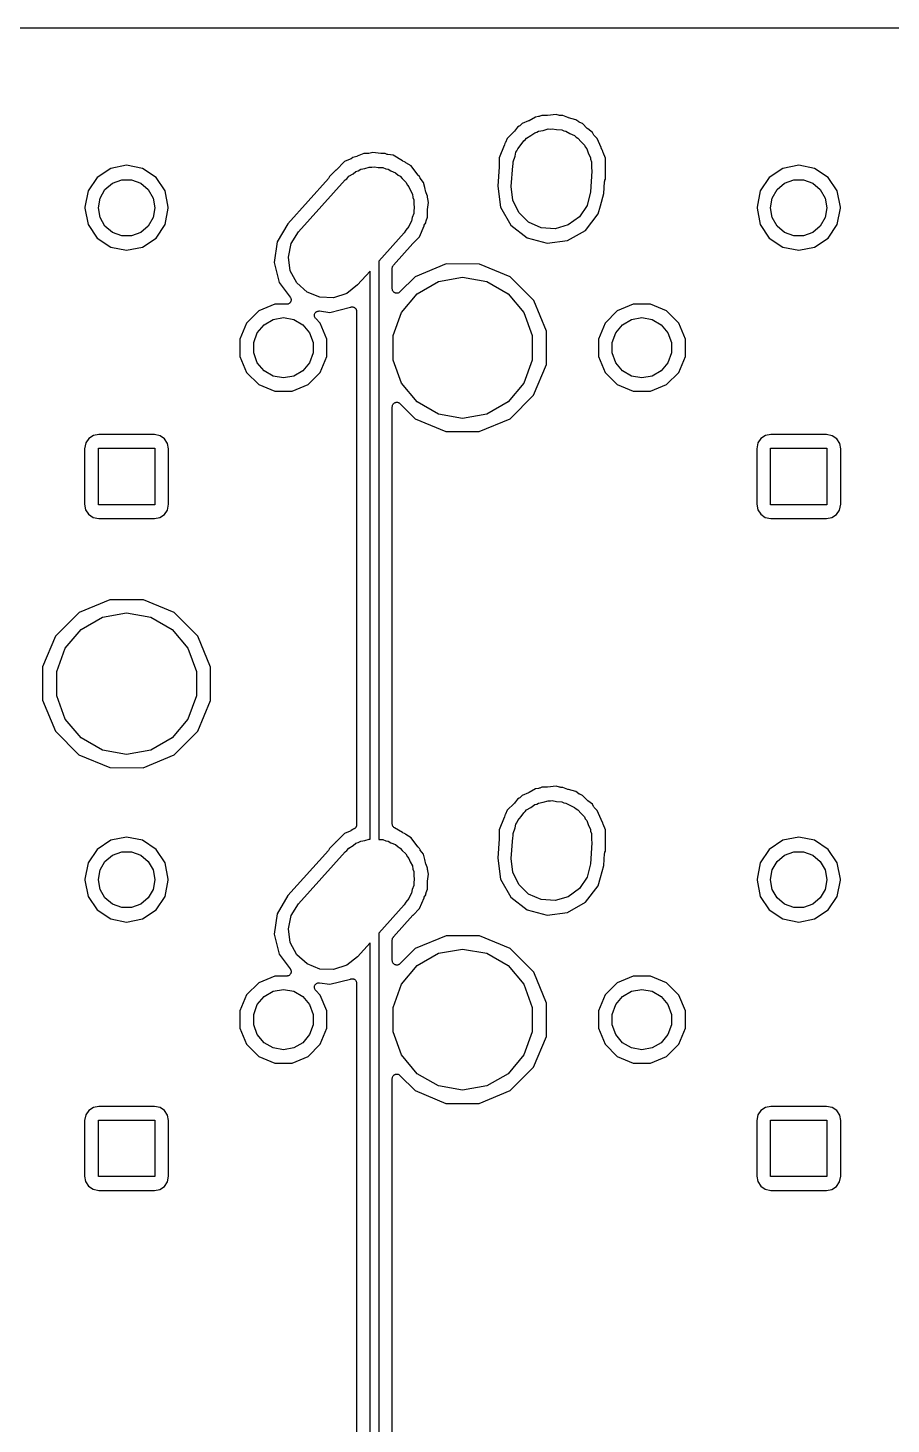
# Model space of a CAD drawing. Extents: x 29 to 257, y -104 to -29.
# Drawn here: x 197.23 to 221.69, y -68.62 to -29.03 of the extents above; entities that cross this region are included whole.
import ezdxf

# ---------------------------------------------------------------- set-up
doc = ezdxf.new("R2010")
doc.units = 0
doc.header["$MEASUREMENT"] = 0
doc.layers.add('BLACK', color=7, linetype='CONTINUOUS')

msp = doc.modelspace()

# ---------------------------------------------------------------- linework, layer by layer
at = {"layer": 'Black'}
for p, q in [((31.0137, -29.031), (254.736, -29.031)), ((211.418, -31.6681), (211.238, -31.7425)), ((211.425, -31.6637), (211.418, -31.6681)), ((211.433, -31.6609), (211.425, -31.6637)), ((211.614, -31.557), (211.433, -31.6609)), ((211.703, -31.5457), (211.614, -31.557)), ((211.719, -31.5407), (211.703, -31.5457)), ((211.735, -31.5371), (211.719, -31.5407)), ((211.792, -31.5137), (211.735, -31.5371)), ((211.943, -31.5139), (211.792, -31.5137)), ((211.951, -31.5125), (211.943, -31.5139)), ((211.959, -31.5128), (211.951, -31.5125)), ((212.196, -31.4825), (211.959, -31.5128)), ((212.297, -31.5098), (212.196, -31.4825)), ((212.313, -31.5113), (212.297, -31.5098)), ((212.33, -31.5142), (212.313, -31.5113)), ((212.391, -31.5143), (212.33, -31.5142)), ((212.53, -31.5722), (212.391, -31.5143)), ((212.538, -31.5739), (212.53, -31.5722)), ((212.546, -31.5774), (212.538, -31.5739)), ((212.762, -31.6362), (212.546, -31.5774)), ((212.839, -31.6955), (212.762, -31.6362)), ((211.009, -31.9707), (210.814, -32.1658)), ((211.014, -31.964), (211.009, -31.9707)), ((211.02, -31.9585), (211.014, -31.964)), ((211.105, -31.8486), (211.02, -31.9585)), ((211.153, -31.8212), (211.105, -31.8486)), ((211.166, -31.8105), (211.153, -31.8212)), ((211.18, -31.8009), (211.166, -31.8105)), ((211.238, -31.7425), (211.18, -31.8009)), ((211.484, -32.0858), (211.596, -32.0039)), ((211.596, -32.0039), (211.655, -31.9871)), ((211.655, -31.9871), (211.704, -31.9588)), ((211.704, -31.9588), (211.831, -31.9364)), ((211.831, -31.9364), (211.972, -31.8959)), ((211.972, -31.8959), (212.036, -31.9003)), ((212.036, -31.9003), (212.09, -31.8907)), ((212.09, -31.8907), (212.214, -31.9126)), ((212.214, -31.9126), (212.361, -31.9228)), ((212.361, -31.9228), (212.421, -31.949)), ((212.421, -31.949), (212.476, -31.9588)), ((212.476, -31.9588), (212.588, -32.0234)), ((212.588, -32.0234), (212.719, -32.0813)), ((212.854, -31.7033), (212.839, -31.6955)), ((212.868, -31.7123), (212.854, -31.7033)), ((212.944, -31.744), (212.868, -31.7123)), ((213.082, -31.882), (212.944, -31.744)), ((213.089, -31.8867), (213.082, -31.882)), ((213.094, -31.8927), (213.089, -31.8867)), ((213.226, -31.9949), (213.094, -31.8927)), ((213.261, -32.0548), (213.226, -31.9949)), ((213.271, -32.0677), (213.261, -32.0548)), ((210.731, -32.3661), (210.584, -32.7191)), ((210.733, -32.3581), (210.731, -32.3661)), ((210.736, -32.3507), (210.733, -32.3581)), ((210.746, -32.3128), (210.736, -32.3507)), ((210.75, -32.3078), (210.746, -32.3128)), ((210.758, -32.293), (210.75, -32.3078)), ((210.767, -32.2789), (210.758, -32.293)), ((210.814, -32.1658), (210.767, -32.2789)), ((211.089, -32.5178), (211.112, -32.4554)), ((211.112, -32.4554), (211.21, -32.3391)), ((211.21, -32.3391), (211.28, -32.2339)), ((211.28, -32.2339), (211.325, -32.2012)), ((211.325, -32.2012), (211.364, -32.1549)), ((211.364, -32.1549), (211.484, -32.0858)), ((212.719, -32.0813), (212.764, -32.1247)), ((212.764, -32.1247), (212.816, -32.1549)), ((212.816, -32.1549), (212.905, -32.2607)), ((212.905, -32.2607), (213, -32.3525)), ((213, -32.3525), (213.025, -32.4045)), ((213.025, -32.4045), (213.068, -32.4554)), ((213.068, -32.4554), (213.12, -32.598)), ((213.281, -32.0814), (213.271, -32.0677)), ((213.367, -32.168), (213.281, -32.0814)), ((213.473, -32.4233), (213.367, -32.168)), ((213.477, -32.4302), (213.473, -32.4233)), ((213.48, -32.4379), (213.477, -32.4302)), ((213.518, -32.504), (213.48, -32.4379)), ((206.198, -32.8225), (205.96, -33.0597)), ((206.364, -32.7541), (206.198, -32.8225)), ((206.377, -32.7455), (206.364, -32.7541)), ((206.391, -32.7383), (206.377, -32.7455)), ((206.435, -32.706), (206.391, -32.7383)), ((206.546, -32.6776), (206.435, -32.706)), ((206.554, -32.6739), (206.546, -32.6776)), ((206.563, -32.6719), (206.554, -32.6739)), ((206.752, -32.5937), (206.563, -32.6719)), ((206.857, -32.5938), (206.752, -32.5937)), ((206.872, -32.5911), (206.857, -32.5938)), ((206.888, -32.5899), (206.872, -32.5911)), ((207.003, -32.5606), (206.888, -32.5899)), ((207.229, -32.5929), (207.003, -32.5606)), ((207.238, -32.5926), (207.229, -32.5929)), ((207.246, -32.5942), (207.238, -32.5926)), ((207.351, -32.5943), (207.246, -32.5942)), ((207.395, -32.6128), (207.351, -32.5943)), ((207.411, -32.6162), (207.395, -32.6128)), ((207.426, -32.6212), (207.411, -32.6162)), ((207.584, -32.6437), (207.426, -32.6212)), ((207.842, -32.7967), (207.584, -32.6437)), ((207.85, -32.7999), (207.842, -32.7967)), ((207.858, -32.8048), (207.85, -32.7999)), ((207.904, -32.824), (207.858, -32.8048)), ((207.917, -32.8364), (207.904, -32.824)), ((207.93, -32.8456), (207.917, -32.8364)), ((207.942, -32.8559), (207.93, -32.8456)), ((208.088, -32.9428), (207.942, -32.8559)), ((210.584, -32.7191), (210.584, -32.9632)), ((210.978, -32.8239), (211.035, -32.6656)), ((210.978, -32.8976), (210.978, -32.8239)), ((211.035, -32.6656), (211.062, -32.558)), ((211.062, -32.558), (211.089, -32.5178)), ((213.12, -32.598), (213.171, -32.7035)), ((213.171, -32.7035), (213.177, -32.7546)), ((213.177, -32.7546), (213.202, -32.8239)), ((213.202, -32.8239), (213.202, -32.9924)), ((213.521, -32.5282), (213.518, -32.504)), ((213.526, -32.5442), (213.521, -32.5282)), ((213.53, -32.5605), (213.526, -32.5442)), ((213.596, -32.7218), (213.53, -32.5605)), ((213.596, -33.3209), (213.596, -32.7218)), ((199.574, -33.0168), (199.192, -33.2723)), ((200.025, -32.9271), (199.574, -33.0168)), ((200.476, -33.0168), (200.025, -32.9271)), ((200.858, -33.2723), (200.476, -33.0168)), ((205.774, -33.2458), (205.766, -33.2653)), ((205.954, -33.0659), (205.774, -33.2458)), ((205.956, -33.063), (205.954, -33.0659)), ((205.959, -33.0608), (205.956, -33.063)), ((205.96, -33.0597), (205.959, -33.0604)), ((205.959, -33.0604), (205.959, -33.0608)), ((206.264, -33.3069), (206.324, -33.2349)), ((206.324, -33.2349), (206.443, -33.1662)), ((206.443, -33.1662), (206.525, -33.1016)), ((206.525, -33.1016), (206.593, -33.0794)), ((206.593, -33.0794), (206.664, -33.0388)), ((206.664, -33.0388), (206.781, -33.0182)), ((206.781, -33.0182), (206.897, -32.9802)), ((206.897, -32.9802), (206.98, -32.983)), ((206.98, -32.983), (207.05, -32.9707)), ((207.05, -32.9707), (207.152, -32.9887)), ((207.152, -32.9887), (207.287, -32.9932)), ((207.287, -32.9932), (207.373, -33.0277)), ((207.373, -33.0277), (207.436, -33.0388)), ((207.436, -33.0388), (207.517, -33.0857)), ((207.517, -33.0857), (207.65, -33.1389)), ((207.65, -33.1389), (207.722, -33.2041)), ((207.722, -33.2041), (207.776, -33.2349)), ((207.776, -33.2349), (207.834, -33.3041)), ((208.28, -33.199), (208.088, -32.9428)), ((208.287, -33.2051), (208.28, -33.199)), ((208.292, -33.2125), (208.287, -33.2051)), ((208.327, -33.248), (208.292, -33.2125)), ((208.334, -33.2642), (208.327, -33.248)), ((210.584, -32.9718), (210.546, -33.5215)), ((210.584, -32.9632), (210.583, -32.9674)), ((210.583, -32.9674), (210.584, -32.9718)), ((210.927, -33.528), (210.968, -32.9372)), ((210.968, -32.9372), (210.978, -32.8976)), ((213.213, -33.092), (213.172, -33.6828)), ((213.202, -32.9924), (213.213, -33.092)), ((218.624, -33.0168), (218.242, -33.2723)), ((219.075, -32.9271), (218.624, -33.0168)), ((219.526, -33.0168), (219.075, -32.9271)), ((219.908, -33.2723), (219.526, -33.0168)), ((199.192, -33.2723), (198.936, -33.6546)), ((199.273, -33.8546), (199.412, -33.614)), ((199.412, -33.614), (199.625, -33.4354)), ((199.625, -33.4354), (199.886, -33.3403)), ((199.886, -33.3403), (200.164, -33.3403)), ((200.164, -33.3403), (200.425, -33.4354)), ((200.425, -33.4354), (200.638, -33.614)), ((200.638, -33.614), (200.777, -33.8546)), ((201.114, -33.6546), (200.858, -33.2723)), ((205.743, -33.3015), (204.593, -34.583)), ((204.897, -34.8147), (206.218, -33.3427)), ((205.754, -33.2833), (205.743, -33.3015)), ((205.766, -33.2653), (205.754, -33.2833)), ((206.218, -33.3427), (206.264, -33.3069)), ((207.834, -33.3041), (207.941, -33.3999)), ((207.941, -33.3999), (207.987, -33.4863)), ((207.987, -33.4863), (208.028, -33.5354)), ((208.028, -33.5354), (208.06, -33.6234)), ((208.06, -33.6234), (208.125, -33.7445)), ((208.343, -33.2776), (208.334, -33.2642)), ((208.35, -33.2919), (208.343, -33.2776)), ((208.44, -33.4122), (208.35, -33.2919)), ((208.477, -33.5567), (208.44, -33.4122)), ((208.511, -33.6882), (208.477, -33.5567)), ((210.546, -33.5215), (210.622, -34.116)), ((210.969, -33.9165), (210.927, -33.528)), ((213.551, -33.7287), (213.574, -33.3905)), ((213.574, -33.3905), (213.579, -33.3705)), ((213.579, -33.3705), (213.583, -33.3505)), ((213.583, -33.3505), (213.596, -33.3209)), ((218.242, -33.2723), (217.986, -33.6546)), ((218.323, -33.8546), (218.462, -33.614)), ((218.462, -33.614), (218.675, -33.4354)), ((218.675, -33.4354), (218.936, -33.3403)), ((218.936, -33.3403), (219.214, -33.3403)), ((219.214, -33.3403), (219.475, -33.4354)), ((219.475, -33.4354), (219.688, -33.614)), ((219.688, -33.614), (219.827, -33.8546)), ((220.164, -33.6546), (219.908, -33.2723)), ((198.936, -33.6546), (198.844, -34.1181)), ((199.225, -34.1282), (199.273, -33.8546)), ((200.777, -33.8546), (200.825, -34.1282)), ((201.206, -34.1181), (201.114, -33.6546)), ((208.125, -33.7445), (208.138, -33.8373)), ((208.138, -33.8373), (208.162, -33.9039)), ((208.162, -33.9039), (208.162, -34.0076)), ((208.162, -34.0076), (208.18, -34.1313)), ((208.514, -33.6964), (208.511, -33.6882)), ((208.516, -33.7052), (208.514, -33.6964)), ((208.556, -33.8018), (208.516, -33.7052)), ((208.556, -33.85), (208.556, -33.8018)), ((208.559, -33.8657), (208.556, -33.85)), ((208.557, -34.1783), (208.586, -33.9806)), ((208.56, -33.8816), (208.559, -33.8657)), ((208.586, -33.9806), (208.56, -33.8816)), ((211.14, -34.2675), (210.969, -33.9165)), ((213.172, -33.6828), (213.078, -34.062)), ((213.457, -34.0723), (213.551, -33.7287)), ((217.986, -33.6546), (217.894, -34.1181)), ((218.275, -34.1282), (218.323, -33.8546)), ((219.827, -33.8546), (219.875, -34.1282)), ((220.256, -34.1181), (220.164, -33.6546)), ((198.844, -34.1181), (198.844, -34.1444)), ((198.844, -34.1444), (198.936, -34.6079)), ((199.225, -34.1343), (199.225, -34.1282)), ((199.273, -34.4079), (199.225, -34.1343)), ((199.412, -34.6485), (199.273, -34.4079)), ((200.777, -34.4079), (200.638, -34.6485)), ((200.825, -34.1343), (200.777, -34.4079)), ((200.825, -34.1282), (200.825, -34.1343)), ((201.114, -34.6079), (201.206, -34.1444)), ((201.206, -34.1444), (201.206, -34.1181)), ((208.121, -34.4078), (208.099, -34.5136)), ((208.162, -34.2961), (208.121, -34.4078)), ((208.18, -34.1313), (208.162, -34.2149)), ((208.162, -34.2149), (208.162, -34.2961)), ((208.515, -34.4979), (208.556, -34.4009)), ((208.556, -34.1962), (208.557, -34.1873)), ((208.556, -34.4009), (208.556, -34.1962)), ((208.557, -34.1873), (208.557, -34.1783)), ((210.622, -34.116), (210.914, -34.6251)), ((211.421, -34.5387), (211.14, -34.2675)), ((212.86, -34.3861), (212.544, -34.6161)), ((213.078, -34.062), (212.86, -34.3861)), ((213.035, -34.7714), (213.394, -34.3072)), ((213.394, -34.3072), (213.457, -34.0723)), ((217.894, -34.1181), (217.894, -34.1444)), ((217.894, -34.1444), (217.986, -34.6079)), ((218.275, -34.1343), (218.275, -34.1282)), ((218.323, -34.4079), (218.275, -34.1343)), ((218.462, -34.6485), (218.323, -34.4079)), ((219.827, -34.4079), (219.688, -34.6485)), ((219.875, -34.1343), (219.827, -34.4079)), ((219.875, -34.1282), (219.875, -34.1343)), ((220.164, -34.6079), (220.256, -34.1444)), ((220.256, -34.1444), (220.256, -34.1181)), ((198.936, -34.6079), (199.192, -34.9902)), ((199.625, -34.8271), (199.412, -34.6485)), ((199.886, -34.9222), (199.625, -34.8271)), ((200.425, -34.8271), (200.164, -34.9222)), ((200.638, -34.6485), (200.425, -34.8271)), ((200.858, -34.9902), (201.114, -34.6079)), ((204.593, -34.583), (204.288, -35.0987)), ((204.691, -35.1464), (204.897, -34.8147)), ((207.94, -34.77), (207.893, -34.8453)), ((208.028, -34.6646), (207.94, -34.77)), ((208.06, -34.5764), (208.028, -34.6646)), ((208.099, -34.5136), (208.06, -34.5764)), ((208.326, -34.9542), (208.455, -34.6441)), ((208.455, -34.6441), (208.46, -34.6365)), ((208.46, -34.6365), (208.463, -34.6281)), ((208.463, -34.6281), (208.502, -34.5613)), ((208.502, -34.5613), (208.507, -34.5286)), ((208.507, -34.5286), (208.512, -34.5134)), ((208.512, -34.5134), (208.515, -34.4979)), ((210.914, -34.6251), (211.378, -34.9838)), ((211.779, -34.6972), (211.421, -34.5387)), ((212.168, -34.7241), (211.779, -34.6972)), ((212.544, -34.6161), (212.168, -34.7241)), ((212.526, -35.063), (213.035, -34.7714)), ((217.986, -34.6079), (218.242, -34.9902)), ((218.675, -34.8271), (218.462, -34.6485)), ((218.936, -34.9222), (218.675, -34.8271)), ((219.475, -34.8271), (219.214, -34.9222)), ((219.688, -34.6485), (219.475, -34.8271)), ((219.908, -34.9902), (220.164, -34.6079)), ((199.192, -34.9902), (199.574, -35.2457)), ((200.164, -34.9222), (199.886, -34.9222)), ((200.476, -35.2457), (200.858, -34.9902)), ((204.288, -35.0987), (204.204, -35.6794)), ((204.61, -35.5287), (204.691, -35.1464)), ((207.893, -34.8453), (207.175, -35.6452)), ((207.588, -35.7549), (208.141, -35.1392)), ((208.141, -35.1392), (208.144, -35.137)), ((208.144, -35.137), (208.146, -35.1341)), ((208.146, -35.1341), (208.326, -34.9542)), ((211.378, -34.9838), (211.944, -35.1375)), ((211.944, -35.1375), (212.526, -35.063)), ((218.242, -34.9902), (218.624, -35.2457)), ((219.214, -34.9222), (218.936, -34.9222)), ((219.526, -35.2457), (219.908, -34.9902)), ((199.574, -35.2457), (200.025, -35.3354)), ((200.025, -35.3354), (200.476, -35.2457)), ((204.665, -35.9155), (204.61, -35.5287)), ((218.624, -35.2457), (219.075, -35.3354)), ((219.075, -35.3354), (219.526, -35.2457)), ((204.204, -35.6794), (204.35, -36.2478)), ((204.849, -36.2601), (204.665, -35.9155)), ((206.925, -35.9239), (206.572, -36.3173)), ((206.925, -52.0312), (206.925, -35.9239)), ((207.175, -35.6452), (207.175, -52.0395)), ((207.556, -35.8355), (207.56, -35.816)), ((207.556, -35.8376), (207.556, -35.8355)), ((207.556, -35.8397), (207.556, -35.8376)), ((207.556, -36.4286), (207.556, -35.8397)), ((207.56, -35.816), (207.564, -35.7963)), ((207.564, -35.7963), (207.565, -35.7944)), ((207.565, -35.7924), (207.576, -35.7754)), ((207.565, -35.7944), (207.565, -35.7924)), ((207.576, -35.7754), (207.586, -35.7581)), ((207.586, -35.7581), (207.587, -35.7567)), ((207.587, -35.7567), (207.588, -35.7549)), ((209.08, -35.7247), (208.206, -36.0855)), ((210.024, -35.7255), (209.08, -35.7247)), ((210.897, -36.0878), (210.024, -35.7255)), ((204.35, -36.2478), (204.663, -36.665)), ((205.14, -36.5211), (204.849, -36.2601)), ((206.572, -36.3173), (206.265, -36.5584)), ((208.206, -36.0855), (207.773, -36.5185)), ((208.263, -36.5667), (208.865, -36.2192)), ((208.865, -36.2192), (209.55, -36.0985)), ((209.55, -36.0985), (210.235, -36.2192)), ((210.235, -36.2192), (210.837, -36.5667)), ((211.565, -36.7565), (210.897, -36.0878)), ((204.662, -36.8159), (204.654, -36.828)), ((204.671, -36.8048), (204.662, -36.8159)), ((204.663, -36.665), (204.666, -36.6719)), ((204.666, -36.6719), (204.671, -36.6778)), ((204.671, -36.6778), (204.676, -36.6914)), ((204.674, -36.7976), (204.671, -36.8048)), ((204.678, -36.7911), (204.674, -36.7976)), ((204.676, -36.6914), (204.683, -36.7044)), ((204.681, -36.777), (204.678, -36.7911)), ((204.686, -36.7633), (204.681, -36.777)), ((204.683, -36.7044), (204.683, -36.712)), ((204.683, -36.712), (204.686, -36.7192)), ((204.686, -36.7192), (204.686, -36.7337)), ((204.686, -36.7337), (204.688, -36.7482)), ((204.688, -36.7482), (204.686, -36.7557)), ((204.686, -36.7557), (204.686, -36.7633)), ((205.503, -36.6668), (205.14, -36.5211)), ((205.893, -36.6798), (205.503, -36.6668)), ((206.265, -36.5584), (205.893, -36.6798)), ((207.559, -36.4449), (207.556, -36.4286)), ((207.56, -36.4614), (207.559, -36.4449)), ((207.563, -36.4665), (207.56, -36.4614)), ((207.564, -36.472), (207.563, -36.4665)), ((207.572, -36.4864), (207.564, -36.472)), ((207.579, -36.5014), (207.572, -36.4864)), ((207.583, -36.5054), (207.579, -36.5014)), ((207.586, -36.5102), (207.583, -36.5054)), ((207.598, -36.5209), (207.586, -36.5102)), ((207.61, -36.5326), (207.598, -36.5209)), ((207.615, -36.535), (207.61, -36.5326)), ((207.619, -36.5386), (207.615, -36.535)), ((207.635, -36.5442), (207.619, -36.5386)), ((207.65, -36.5513), (207.635, -36.5442)), ((207.656, -36.5517), (207.65, -36.5513)), ((207.661, -36.5537), (207.656, -36.5517)), ((207.677, -36.5537), (207.661, -36.5537)), ((207.694, -36.5551), (207.677, -36.5537)), ((207.699, -36.5537), (207.694, -36.5551)), ((207.705, -36.5537), (207.699, -36.5537)), ((207.721, -36.548), (207.705, -36.5537)), ((207.737, -36.5438), (207.721, -36.548)), ((207.741, -36.5405), (207.737, -36.5438)), ((207.746, -36.5386), (207.741, -36.5405)), ((207.759, -36.528), (207.746, -36.5386)), ((207.773, -36.5185), (207.759, -36.528)), ((207.817, -37.0992), (208.263, -36.5667)), ((210.837, -36.5667), (211.283, -37.0992)), ((211.925, -37.6297), (211.565, -36.7565)), ((203.773, -37.055), (203.426, -37.4013)), ((204.226, -36.8679), (203.773, -37.055)), ((204.561, -36.8682), (204.226, -36.8679)), ((204.568, -36.8668), (204.561, -36.8682)), ((204.576, -36.8673), (204.568, -36.8668)), ((204.59, -36.8631), (204.576, -36.8673)), ((204.604, -36.8606), (204.59, -36.8631)), ((204.611, -36.8567), (204.604, -36.8606)), ((204.618, -36.8545), (204.611, -36.8567)), ((204.63, -36.8458), (204.618, -36.8545)), ((204.643, -36.8385), (204.63, -36.8458)), ((204.647, -36.8327), (204.643, -36.8385)), ((204.654, -36.828), (204.647, -36.8327)), ((205.348, -37.1871), (205.35, -37.1686)), ((205.348, -37.1905), (205.348, -37.1871)), ((205.348, -37.1939), (205.348, -37.1905)), ((205.353, -37.212), (205.348, -37.1939)), ((205.35, -37.1686), (205.352, -37.15)), ((205.352, -37.15), (205.354, -37.1469)), ((205.357, -37.2302), (205.353, -37.212)), ((205.354, -37.1434), (205.363, -37.127)), ((205.354, -37.1469), (205.354, -37.1434)), ((205.363, -37.127), (205.371, -37.11)), ((205.371, -37.11), (205.373, -37.1076)), ((205.373, -37.1076), (205.375, -37.1045)), ((205.375, -37.1045), (205.389, -37.0921)), ((205.389, -37.0921), (205.402, -37.0789)), ((205.402, -37.0789), (205.405, -37.0774)), ((205.405, -37.0774), (205.408, -37.0751)), ((205.408, -37.0751), (205.425, -37.0681)), ((205.425, -37.0681), (205.442, -37.0603)), ((205.442, -37.0603), (205.445, -37.06)), ((205.445, -37.06), (205.449, -37.0587)), ((205.449, -37.0587), (205.467, -37.0581)), ((205.467, -37.0581), (205.486, -37.0565)), ((205.486, -37.0565), (205.489, -37.0574)), ((205.489, -37.0574), (205.493, -37.0573)), ((205.493, -37.0573), (205.787, -37.0994)), ((205.787, -37.0994), (206.37, -36.9504)), ((206.37, -36.9504), (206.38, -36.9451)), ((206.38, -36.9451), (206.388, -36.9441)), ((206.388, -36.9441), (206.395, -36.9415)), ((206.395, -36.9415), (206.41, -36.9415)), ((206.41, -36.9415), (206.424, -36.9398)), ((206.424, -36.9398), (206.431, -36.9415)), ((206.431, -36.9415), (206.439, -36.9415)), ((206.439, -36.9415), (206.453, -36.9465)), ((206.453, -36.9465), (206.467, -36.9498)), ((206.467, -36.9498), (206.473, -36.954)), ((206.473, -36.954), (206.48, -36.9566)), ((206.48, -36.9566), (206.492, -36.966)), ((206.492, -36.966), (206.504, -36.974)), ((206.504, -36.974), (206.508, -36.9801)), ((206.508, -36.9801), (206.514, -36.985)), ((206.514, -36.985), (206.522, -36.9976)), ((206.522, -36.9976), (206.53, -37.0092)), ((206.53, -37.0092), (206.533, -37.0166)), ((206.533, -37.0166), (206.536, -37.0232)), ((206.536, -37.0232), (206.539, -37.0375)), ((206.539, -37.0375), (206.543, -37.0515)), ((206.543, -37.0515), (206.543, -37.0591)), ((206.543, -37.0591), (206.544, -37.0666)), ((206.544, -37.0666), (206.544, -51.6294)), ((207.579, -37.7524), (207.817, -37.0992)), ((211.283, -37.0992), (211.521, -37.7524)), ((213.933, -37.055), (213.586, -37.4013)), ((214.386, -36.8679), (213.933, -37.055)), ((214.876, -36.8683), (214.386, -36.8679)), ((215.329, -37.0563), (214.876, -36.8683)), ((215.675, -37.4031), (215.329, -37.0563)), ((203.426, -37.4013), (203.238, -37.8539)), ((203.73, -37.6729), (203.921, -37.4457)), ((203.921, -37.4457), (204.178, -37.2974)), ((204.178, -37.2974), (204.47, -37.2458)), ((204.47, -37.2458), (204.762, -37.2974)), ((204.762, -37.2974), (205.019, -37.4457)), ((205.019, -37.4457), (205.21, -37.6729)), ((205.359, -37.2332), (205.357, -37.2302)), ((205.36, -37.2365), (205.359, -37.2332)), ((205.37, -37.2519), (205.36, -37.2365)), ((205.38, -37.2677), (205.37, -37.2519)), ((205.383, -37.2699), (205.38, -37.2677)), ((205.385, -37.2727), (205.383, -37.2699)), ((205.515, -37.4031), (205.385, -37.2727)), ((205.702, -37.856), (205.515, -37.4031)), ((213.586, -37.4013), (213.398, -37.8539)), ((213.89, -37.6729), (214.081, -37.4457)), ((214.081, -37.4457), (214.338, -37.2974)), ((214.338, -37.2974), (214.63, -37.2458)), ((214.63, -37.2458), (214.922, -37.2974)), ((214.922, -37.2974), (215.179, -37.4457)), ((215.179, -37.4457), (215.37, -37.6729)), ((215.862, -37.856), (215.675, -37.4031)), ((203.238, -37.8539), (203.238, -38.344)), ((203.629, -37.9517), (203.73, -37.6729)), ((203.629, -38.2483), (203.629, -37.9517)), ((205.21, -37.6729), (205.311, -37.9517)), ((205.311, -37.9517), (205.311, -38.2483)), ((205.702, -38.3461), (205.702, -37.856)), ((207.579, -38.4476), (207.579, -37.7524)), ((211.521, -37.7524), (211.521, -38.4476)), ((211.925, -38.369), (211.925, -37.6297)), ((213.398, -37.8539), (213.398, -38.344)), ((213.789, -37.9517), (213.89, -37.6729)), ((213.789, -38.2483), (213.789, -37.9517)), ((215.37, -37.6729), (215.471, -37.9517)), ((215.471, -37.9517), (215.471, -38.2483)), ((215.862, -38.3461), (215.862, -37.856)), ((203.238, -38.344), (203.425, -38.7969)), ((203.73, -38.5271), (203.629, -38.2483)), ((205.311, -38.2483), (205.21, -38.5271)), ((205.514, -38.7987), (205.702, -38.3461)), ((211.924, -38.5745), (211.925, -38.369)), ((213.398, -38.344), (213.585, -38.7969)), ((213.89, -38.5271), (213.789, -38.2483)), ((215.471, -38.2483), (215.37, -38.5271)), ((215.674, -38.7987), (215.862, -38.3461)), ((203.921, -38.7543), (203.73, -38.5271)), ((204.178, -38.9026), (203.921, -38.7543)), ((205.019, -38.7543), (204.762, -38.9026)), ((205.21, -38.5271), (205.019, -38.7543)), ((207.817, -39.1008), (207.579, -38.4476)), ((211.521, -38.4476), (211.283, -39.1008)), ((211.562, -39.447), (211.924, -38.5745)), ((214.081, -38.7543), (213.89, -38.5271)), ((214.338, -38.9026), (214.081, -38.7543)), ((215.179, -38.7543), (214.922, -38.9026)), ((215.37, -38.5271), (215.179, -38.7543)), ((203.425, -38.7969), (203.771, -39.1437)), ((203.771, -39.1437), (204.224, -39.3317)), ((204.47, -38.9541), (204.178, -38.9026)), ((204.762, -38.9026), (204.47, -38.9541)), ((204.714, -39.3321), (205.167, -39.145)), ((205.167, -39.145), (205.514, -38.7987)), ((208.263, -39.6332), (207.817, -39.1008)), ((211.283, -39.1008), (210.837, -39.6332)), ((213.585, -38.7969), (213.931, -39.1437)), ((213.931, -39.1437), (214.384, -39.3317)), ((214.63, -38.9541), (214.338, -38.9026)), ((214.922, -38.9026), (214.63, -38.9541)), ((214.874, -39.3321), (215.327, -39.145)), ((215.327, -39.145), (215.674, -38.7987)), ((204.224, -39.3317), (204.714, -39.3321)), ((210.894, -40.1145), (211.562, -39.447)), ((214.384, -39.3317), (214.874, -39.3321)), ((207.556, -39.7711), (207.559, -39.7547)), ((207.556, -40.9512), (207.556, -39.7711)), ((207.559, -39.7547), (207.56, -39.7381)), ((207.56, -39.7381), (207.563, -39.7331)), ((207.563, -39.7331), (207.564, -39.7276)), ((207.564, -39.7276), (207.572, -39.7132)), ((207.572, -39.7132), (207.579, -39.6981)), ((207.579, -39.6981), (207.583, -39.6942)), ((207.583, -39.6942), (207.586, -39.6894)), ((207.586, -39.6894), (207.598, -39.6787)), ((207.598, -39.6787), (207.61, -39.667)), ((207.61, -39.667), (207.615, -39.6646)), ((207.615, -39.6646), (207.619, -39.6611)), ((207.619, -39.6611), (207.635, -39.6554)), ((207.635, -39.6554), (207.65, -39.6484)), ((207.65, -39.6484), (207.656, -39.6479)), ((207.656, -39.6479), (207.661, -39.646)), ((207.661, -39.646), (207.678, -39.646)), ((207.678, -39.646), (207.694, -39.6445)), ((207.694, -39.6445), (207.7, -39.646)), ((207.7, -39.646), (207.705, -39.646)), ((207.705, -39.646), (207.721, -39.6517)), ((207.721, -39.6517), (207.737, -39.656)), ((207.737, -39.656), (207.741, -39.6592)), ((207.741, -39.6592), (207.746, -39.6611)), ((207.746, -39.6611), (207.759, -39.6718)), ((207.759, -39.6718), (207.773, -39.6813)), ((207.773, -39.6813), (208.203, -40.1122)), ((208.865, -39.9808), (208.263, -39.6332)), ((209.55, -40.1015), (208.865, -39.9808)), ((210.235, -39.9808), (209.55, -40.1015)), ((210.837, -39.6332), (210.235, -39.9808)), ((208.203, -40.1122), (209.076, -40.4745)), ((210.02, -40.4753), (210.894, -40.1145)), ((198.954, -40.6729), (198.867, -40.8002)), ((199.085, -40.5889), (198.954, -40.6729)), ((199.237, -40.5603), (199.085, -40.5889)), ((200.812, -40.5603), (199.237, -40.5603)), ((200.976, -40.5935), (200.812, -40.5603)), ((201.103, -40.6804), (200.976, -40.5935)), ((201.187, -40.8109), (201.103, -40.6804)), ((209.076, -40.4745), (210.02, -40.4753)), ((218.004, -40.6729), (217.917, -40.8002)), ((218.135, -40.5889), (218.004, -40.6729)), ((218.287, -40.5603), (218.135, -40.5889)), ((219.862, -40.5603), (218.287, -40.5603)), ((220.026, -40.5935), (219.862, -40.5603)), ((220.153, -40.6804), (220.026, -40.5935)), ((220.237, -40.8109), (220.153, -40.6804)), ((198.867, -40.8002), (198.834, -40.964)), ((198.834, -40.964), (198.834, -42.5394)), ((199.225, -42.5512), (199.225, -40.9512)), ((199.225, -40.9512), (200.825, -40.9512)), ((200.825, -40.9512), (200.825, -42.5512)), ((201.216, -40.9631), (201.187, -40.8109)), ((201.216, -42.5385), (201.216, -40.9631)), ((207.556, -51.605), (207.556, -40.9512)), ((217.917, -40.8002), (217.884, -40.964)), ((217.884, -40.964), (217.884, -42.5394)), ((218.275, -42.5512), (218.275, -40.9512)), ((218.275, -40.9512), (219.875, -40.9512)), ((219.875, -40.9512), (219.875, -42.5512)), ((220.266, -40.9631), (220.237, -40.8109)), ((220.266, -42.5385), (220.266, -40.9631)), ((198.834, -42.5394), (198.863, -42.6916)), ((198.863, -42.6916), (198.947, -42.8221)), ((200.825, -42.5512), (199.225, -42.5512)), ((201.096, -42.8296), (201.183, -42.7023)), ((201.183, -42.7023), (201.216, -42.5385)), ((217.884, -42.5394), (217.913, -42.6916)), ((217.913, -42.6916), (217.997, -42.8221)), ((219.875, -42.5512), (218.275, -42.5512)), ((220.146, -42.8296), (220.233, -42.7023)), ((220.233, -42.7023), (220.266, -42.5385)), ((198.947, -42.8221), (199.074, -42.909)), ((199.074, -42.909), (199.238, -42.9422)), ((199.238, -42.9422), (200.813, -42.9422)), ((200.813, -42.9422), (200.965, -42.9136)), ((200.965, -42.9136), (201.096, -42.8296)), ((217.997, -42.8221), (218.124, -42.909)), ((218.124, -42.909), (218.288, -42.9422)), ((218.288, -42.9422), (219.863, -42.9422)), ((219.863, -42.9422), (220.015, -42.9136)), ((220.015, -42.9136), (220.146, -42.8296)), ((199.553, -45.2436), (198.678, -45.6053)), ((200.501, -45.2444), (199.553, -45.2436)), ((201.375, -45.6077), (200.501, -45.2444)), ((198.678, -45.6053), (198.008, -46.2745)), ((198.735, -46.0871), (199.338, -45.7384)), ((199.338, -45.7384), (200.025, -45.6174)), ((200.025, -45.6174), (200.712, -45.7384)), ((200.712, -45.7384), (201.315, -46.0871)), ((202.045, -46.278), (201.375, -45.6077)), ((198.008, -46.2745), (197.644, -47.1493)), ((198.286, -46.6212), (198.735, -46.0871)), ((201.315, -46.0871), (201.764, -46.6212)), ((202.406, -47.1535), (202.045, -46.278)), ((198.048, -47.2764), (198.286, -46.6212)), ((201.764, -46.6212), (202.002, -47.2764)), ((197.644, -47.1493), (197.644, -48.0965)), ((198.048, -47.9736), (198.048, -47.2764)), ((202.002, -47.2764), (202.002, -47.9736)), ((202.406, -48.1007), (202.406, -47.1535)), ((197.644, -48.0965), (198.005, -48.972)), ((198.286, -48.6288), (198.048, -47.9736)), ((202.002, -47.9736), (201.764, -48.6288)), ((202.042, -48.9755), (202.406, -48.1007)), ((198.735, -49.1629), (198.286, -48.6288)), ((201.764, -48.6288), (201.315, -49.1629)), ((198.005, -48.972), (198.675, -49.6423)), ((201.372, -49.6447), (202.042, -48.9755)), ((199.338, -49.5116), (198.735, -49.1629)), ((201.315, -49.1629), (200.712, -49.5116)), ((198.675, -49.6423), (199.549, -50.0056)), ((200.025, -49.6326), (199.338, -49.5116)), ((200.712, -49.5116), (200.025, -49.6326)), ((200.497, -50.0064), (201.372, -49.6447)), ((199.549, -50.0056), (200.497, -50.0064)), ((211.614, -50.607), (211.433, -50.7109)), ((211.703, -50.5957), (211.614, -50.607)), ((211.719, -50.5907), (211.703, -50.5957)), ((211.735, -50.5871), (211.719, -50.5907)), ((211.792, -50.5637), (211.735, -50.5871)), ((211.943, -50.5639), (211.792, -50.5637)), ((211.951, -50.5625), (211.943, -50.5639)), ((211.959, -50.5628), (211.951, -50.5625)), ((212.196, -50.5325), (211.959, -50.5628)), ((212.297, -50.5598), (212.196, -50.5325)), ((212.313, -50.5613), (212.297, -50.5598)), ((212.33, -50.5642), (212.313, -50.5613)), ((212.391, -50.5643), (212.33, -50.5642)), ((212.53, -50.6222), (212.391, -50.5643)), ((212.538, -50.6239), (212.53, -50.6222)), ((212.546, -50.6274), (212.538, -50.6239)), ((212.762, -50.6862), (212.546, -50.6274)), ((211.009, -51.0207), (210.814, -51.2158)), ((211.014, -51.014), (211.009, -51.0207)), ((211.02, -51.0085), (211.014, -51.014)), ((211.105, -50.8986), (211.02, -51.0085)), ((211.153, -50.8712), (211.105, -50.8986)), ((211.166, -50.8605), (211.153, -50.8712)), ((211.18, -50.8509), (211.166, -50.8605)), ((211.238, -50.7925), (211.18, -50.8509)), ((211.418, -50.7181), (211.238, -50.7925)), ((211.425, -50.7137), (211.418, -50.7181)), ((211.433, -50.7109), (211.425, -50.7137)), ((211.484, -51.1358), (211.596, -51.0539)), ((211.596, -51.0539), (211.655, -51.0371)), ((211.655, -51.0371), (211.704, -51.0088)), ((211.704, -51.0088), (211.831, -50.9864)), ((211.831, -50.9864), (211.972, -50.9459)), ((211.972, -50.9459), (212.036, -50.9503)), ((212.036, -50.9503), (212.09, -50.9407)), ((212.09, -50.9407), (212.214, -50.9626)), ((212.214, -50.9626), (212.361, -50.9728)), ((212.361, -50.9728), (212.421, -50.999)), ((212.421, -50.999), (212.476, -51.0088)), ((212.476, -51.0088), (212.588, -51.0734)), ((212.839, -50.7455), (212.762, -50.6862)), ((212.854, -50.7533), (212.839, -50.7455)), ((212.868, -50.7623), (212.854, -50.7533)), ((212.944, -50.794), (212.868, -50.7623)), ((213.082, -50.932), (212.944, -50.794)), ((213.089, -50.9367), (213.082, -50.932)), ((213.094, -50.9427), (213.089, -50.9367)), ((213.226, -51.0449), (213.094, -50.9427)), ((213.261, -51.1048), (213.226, -51.0449)), ((210.731, -51.4161), (210.584, -51.7691)), ((210.733, -51.4081), (210.731, -51.4161)), ((210.736, -51.4007), (210.733, -51.4081)), ((210.746, -51.3628), (210.736, -51.4007)), ((210.75, -51.3578), (210.746, -51.3628)), ((210.758, -51.343), (210.75, -51.3578)), ((210.767, -51.3289), (210.758, -51.343)), ((210.814, -51.2158), (210.767, -51.3289)), ((211.112, -51.5054), (211.21, -51.3891)), ((211.21, -51.3891), (211.28, -51.2839)), ((211.28, -51.2839), (211.325, -51.2512)), ((211.325, -51.2512), (211.364, -51.2049)), ((211.364, -51.2049), (211.484, -51.1358)), ((212.588, -51.0734), (212.719, -51.1313)), ((212.719, -51.1313), (212.764, -51.1747)), ((212.764, -51.1747), (212.816, -51.2049)), ((212.816, -51.2049), (212.905, -51.3107)), ((212.905, -51.3107), (213, -51.4025)), ((213, -51.4025), (213.025, -51.4545)), ((213.025, -51.4545), (213.068, -51.5054)), ((213.271, -51.1177), (213.261, -51.1048)), ((213.281, -51.1314), (213.271, -51.1177)), ((213.367, -51.218), (213.281, -51.1314)), ((213.473, -51.4733), (213.367, -51.218)), ((206.364, -51.8041), (206.198, -51.8725)), ((206.377, -51.7955), (206.364, -51.8041)), ((206.391, -51.7883), (206.377, -51.7955)), ((206.435, -51.756), (206.391, -51.7883)), ((206.448, -51.7524), (206.435, -51.756)), ((206.464, -51.7453), (206.448, -51.7524)), ((206.48, -51.7394), (206.464, -51.7453)), ((206.484, -51.7362), (206.48, -51.7394)), ((206.489, -51.7342), (206.484, -51.7362)), ((206.501, -51.7221), (206.489, -51.7342)), ((206.514, -51.711), (206.501, -51.7221)), ((206.517, -51.7068), (206.514, -51.711)), ((206.52, -51.7034), (206.517, -51.7068)), ((206.528, -51.6878), (206.52, -51.7034)), ((206.536, -51.6728), (206.528, -51.6878)), ((206.537, -51.668), (206.536, -51.6728)), ((206.539, -51.6636), (206.537, -51.668)), ((206.541, -51.6464), (206.539, -51.6636)), ((206.544, -51.6294), (206.541, -51.6464)), ((207.56, -51.626), (207.556, -51.605)), ((207.563, -51.6471), (207.56, -51.626)), ((207.564, -51.6477), (207.563, -51.6471)), ((207.564, -51.6484), (207.564, -51.6477)), ((207.574, -51.667), (207.564, -51.6484)), ((207.585, -51.6855), (207.574, -51.667)), ((207.585, -51.686), (207.585, -51.6855)), ((207.586, -51.6866), (207.585, -51.686)), ((207.602, -51.7004), (207.586, -51.6866)), ((207.618, -51.7143), (207.602, -51.7004)), ((207.842, -51.8467), (207.618, -51.7143)), ((207.85, -51.8499), (207.842, -51.8467)), ((207.858, -51.8548), (207.85, -51.8499)), ((207.904, -51.874), (207.858, -51.8548)), ((210.584, -51.7691), (210.584, -52.0132)), ((210.978, -51.8739), (211.035, -51.7156)), ((211.035, -51.7156), (211.062, -51.608)), ((211.062, -51.608), (211.089, -51.5678)), ((211.089, -51.5678), (211.112, -51.5054)), ((213.068, -51.5054), (213.12, -51.648)), ((213.12, -51.648), (213.171, -51.7535)), ((213.171, -51.7535), (213.177, -51.8046)), ((213.177, -51.8046), (213.202, -51.8739)), ((213.477, -51.4802), (213.473, -51.4733)), ((213.48, -51.4879), (213.477, -51.4802)), ((213.518, -51.554), (213.48, -51.4879)), ((213.521, -51.5782), (213.518, -51.554)), ((213.526, -51.5942), (213.521, -51.5782)), ((213.53, -51.6105), (213.526, -51.5942)), ((213.596, -51.7718), (213.53, -51.6105)), ((213.596, -52.3709), (213.596, -51.7718)), ((199.574, -52.0668), (199.192, -52.3223)), ((200.025, -51.9771), (199.574, -52.0668)), ((200.476, -52.0668), (200.025, -51.9771)), ((200.858, -52.3223), (200.476, -52.0668)), ((205.954, -52.1159), (205.774, -52.2958)), ((205.956, -52.113), (205.954, -52.1159)), ((205.959, -52.1108), (205.956, -52.113)), ((205.96, -52.1097), (205.959, -52.1104)), ((205.959, -52.1104), (205.959, -52.1108)), ((206.198, -51.8725), (205.96, -52.1097)), ((206.324, -52.2849), (206.443, -52.2162)), ((206.443, -52.2162), (206.525, -52.1516)), ((206.525, -52.1516), (206.593, -52.1294)), ((206.593, -52.1294), (206.664, -52.0888)), ((206.664, -52.0888), (206.781, -52.0682)), ((206.781, -52.0682), (206.897, -52.0302)), ((206.897, -52.0302), (206.925, -52.0312)), ((207.175, -52.0395), (207.287, -52.0432)), ((207.287, -52.0432), (207.373, -52.0777)), ((207.373, -52.0777), (207.436, -52.0888)), ((207.436, -52.0888), (207.517, -52.1357)), ((207.517, -52.1357), (207.65, -52.1889)), ((207.65, -52.1889), (207.722, -52.2541)), ((207.722, -52.2541), (207.776, -52.2849)), ((207.917, -51.8864), (207.904, -51.874)), ((207.93, -51.8956), (207.917, -51.8864)), ((207.942, -51.9059), (207.93, -51.8956)), ((208.088, -51.9928), (207.942, -51.9059)), ((208.28, -52.249), (208.088, -51.9928)), ((208.287, -52.2551), (208.28, -52.249)), ((208.292, -52.2625), (208.287, -52.2551)), ((210.584, -52.0218), (210.546, -52.5715)), ((210.584, -52.0132), (210.583, -52.0174)), ((210.583, -52.0174), (210.584, -52.0218)), ((210.927, -52.578), (210.968, -51.9872)), ((210.968, -51.9872), (210.978, -51.9476)), ((210.978, -51.9476), (210.978, -51.8739)), ((213.213, -52.142), (213.172, -52.7328)), ((213.202, -51.8739), (213.202, -52.0424)), ((213.202, -52.0424), (213.213, -52.142)), ((218.624, -52.0668), (218.242, -52.3223)), ((219.075, -51.9771), (218.624, -52.0668)), ((219.526, -52.0668), (219.075, -51.9771)), ((219.908, -52.3223), (219.526, -52.0668)), ((199.192, -52.3223), (198.936, -52.7046)), ((199.412, -52.664), (199.625, -52.4854)), ((199.625, -52.4854), (199.886, -52.3903)), ((199.886, -52.3903), (200.164, -52.3903)), ((200.164, -52.3903), (200.425, -52.4854)), ((200.425, -52.4854), (200.638, -52.664)), ((201.114, -52.7046), (200.858, -52.3223)), ((205.743, -52.3515), (204.593, -53.633)), ((204.897, -53.8647), (206.218, -52.3927)), ((205.754, -52.3333), (205.743, -52.3515)), ((205.766, -52.3153), (205.754, -52.3333)), ((205.774, -52.2958), (205.766, -52.3153)), ((206.218, -52.3927), (206.264, -52.3569)), ((206.264, -52.3569), (206.324, -52.2849)), ((207.776, -52.2849), (207.834, -52.3541)), ((207.834, -52.3541), (207.941, -52.4499)), ((207.941, -52.4499), (207.987, -52.5363)), ((207.987, -52.5363), (208.028, -52.5854)), ((208.028, -52.5854), (208.06, -52.6734)), ((208.327, -52.298), (208.292, -52.2625)), ((208.334, -52.3142), (208.327, -52.298)), ((208.343, -52.3276), (208.334, -52.3142)), ((208.35, -52.3419), (208.343, -52.3276)), ((208.44, -52.4622), (208.35, -52.3419)), ((208.477, -52.6067), (208.44, -52.4622)), ((208.511, -52.7382), (208.477, -52.6067)), ((210.546, -52.5715), (210.622, -53.166)), ((210.969, -52.9665), (210.927, -52.578)), ((213.551, -52.7787), (213.574, -52.4405)), ((213.574, -52.4405), (213.579, -52.4205)), ((213.579, -52.4205), (213.583, -52.4005)), ((213.583, -52.4005), (213.596, -52.3709)), ((218.242, -52.3223), (217.986, -52.7046)), ((218.462, -52.664), (218.675, -52.4854)), ((218.675, -52.4854), (218.936, -52.3903)), ((218.936, -52.3903), (219.214, -52.3903)), ((219.214, -52.3903), (219.475, -52.4854)), ((219.475, -52.4854), (219.688, -52.664)), ((220.164, -52.7046), (219.908, -52.3223)), ((198.936, -52.7046), (198.844, -53.1681)), ((199.225, -53.1782), (199.273, -52.9046)), ((199.273, -52.9046), (199.412, -52.664)), ((200.638, -52.664), (200.777, -52.9046)), ((200.777, -52.9046), (200.825, -53.1782)), ((201.206, -53.1681), (201.114, -52.7046)), ((208.06, -52.6734), (208.125, -52.7945)), ((208.125, -52.7945), (208.138, -52.8873)), ((208.138, -52.8873), (208.162, -52.9539)), ((208.162, -52.9539), (208.162, -53.0576)), ((208.514, -52.7464), (208.511, -52.7382)), ((208.516, -52.7552), (208.514, -52.7464)), ((208.556, -52.8518), (208.516, -52.7552)), ((208.556, -52.9), (208.556, -52.8518)), ((208.559, -52.9157), (208.556, -52.9)), ((208.557, -53.2283), (208.586, -53.0306)), ((208.56, -52.9316), (208.559, -52.9157)), ((208.586, -53.0306), (208.56, -52.9316)), ((211.14, -53.3175), (210.969, -52.9665)), ((213.172, -52.7328), (213.078, -53.112)), ((213.457, -53.1223), (213.551, -52.7787)), ((217.986, -52.7046), (217.894, -53.1681)), ((218.275, -53.1782), (218.323, -52.9046)), ((218.323, -52.9046), (218.462, -52.664)), ((219.688, -52.664), (219.827, -52.9046)), ((219.827, -52.9046), (219.875, -53.1782)), ((220.256, -53.1681), (220.164, -52.7046)), ((198.844, -53.1681), (198.844, -53.1944)), ((198.844, -53.1944), (198.936, -53.6579)), ((199.225, -53.1843), (199.225, -53.1782)), ((199.273, -53.4579), (199.225, -53.1843)), ((200.825, -53.1843), (200.777, -53.4579)), ((200.825, -53.1782), (200.825, -53.1843)), ((201.114, -53.6579), (201.206, -53.1944)), ((201.206, -53.1944), (201.206, -53.1681)), ((208.162, -53.3461), (208.121, -53.4578)), ((208.162, -53.0576), (208.18, -53.1813)), ((208.18, -53.1813), (208.162, -53.2649)), ((208.162, -53.2649), (208.162, -53.3461)), ((208.556, -53.2462), (208.557, -53.2373)), ((208.556, -53.4509), (208.556, -53.2462)), ((208.557, -53.2373), (208.557, -53.2283)), ((210.622, -53.166), (210.914, -53.6751)), ((211.421, -53.5887), (211.14, -53.3175)), ((212.86, -53.4361), (212.544, -53.6661)), ((213.078, -53.112), (212.86, -53.4361)), ((213.035, -53.8214), (213.394, -53.3572)), ((213.394, -53.3572), (213.457, -53.1223)), ((217.894, -53.1681), (217.894, -53.1944)), ((217.894, -53.1944), (217.986, -53.6579)), ((218.275, -53.1843), (218.275, -53.1782)), ((218.323, -53.4579), (218.275, -53.1843)), ((219.875, -53.1843), (219.827, -53.4579)), ((219.875, -53.1782), (219.875, -53.1843)), ((220.164, -53.6579), (220.256, -53.1944)), ((220.256, -53.1944), (220.256, -53.1681)), ((198.936, -53.6579), (199.192, -54.0402)), ((199.412, -53.6985), (199.273, -53.4579)), ((199.625, -53.8771), (199.412, -53.6985)), ((200.638, -53.6985), (200.425, -53.8771)), ((200.777, -53.4579), (200.638, -53.6985)), ((200.858, -54.0402), (201.114, -53.6579)), ((204.593, -53.633), (204.288, -54.1487)), ((207.94, -53.82), (207.893, -53.8953)), ((208.028, -53.7146), (207.94, -53.82)), ((208.06, -53.6264), (208.028, -53.7146)), ((208.099, -53.5636), (208.06, -53.6264)), ((208.121, -53.4578), (208.099, -53.5636)), ((208.326, -54.0042), (208.455, -53.6941)), ((208.455, -53.6941), (208.46, -53.6865)), ((208.46, -53.6865), (208.463, -53.6781)), ((208.463, -53.6781), (208.502, -53.6113)), ((208.502, -53.6113), (208.507, -53.5786)), ((208.507, -53.5786), (208.512, -53.5634)), ((208.512, -53.5634), (208.515, -53.5479)), ((208.515, -53.5479), (208.556, -53.4509)), ((210.914, -53.6751), (211.378, -54.0338)), ((211.779, -53.7472), (211.421, -53.5887)), ((212.168, -53.7741), (211.779, -53.7472)), ((212.544, -53.6661), (212.168, -53.7741)), ((212.526, -54.113), (213.035, -53.8214)), ((217.986, -53.6579), (218.242, -54.0402)), ((218.462, -53.6985), (218.323, -53.4579)), ((218.675, -53.8771), (218.462, -53.6985)), ((219.688, -53.6985), (219.475, -53.8771)), ((219.827, -53.4579), (219.688, -53.6985)), ((219.908, -54.0402), (220.164, -53.6579)), ((199.192, -54.0402), (199.574, -54.2957)), ((199.886, -53.9722), (199.625, -53.8771)), ((200.164, -53.9722), (199.886, -53.9722)), ((200.425, -53.8771), (200.164, -53.9722)), ((200.476, -54.2957), (200.858, -54.0402)), ((204.288, -54.1487), (204.204, -54.7294)), ((204.61, -54.5787), (204.691, -54.1964)), ((204.691, -54.1964), (204.897, -53.8647)), ((207.893, -53.8953), (207.175, -54.6952)), ((207.588, -54.8049), (208.141, -54.1892)), ((208.141, -54.1892), (208.144, -54.187)), ((208.144, -54.187), (208.146, -54.1841)), ((208.146, -54.1841), (208.326, -54.0042)), ((211.378, -54.0338), (211.944, -54.1875)), ((211.944, -54.1875), (212.526, -54.113)), ((218.242, -54.0402), (218.624, -54.2957)), ((218.936, -53.9722), (218.675, -53.8771)), ((219.214, -53.9722), (218.936, -53.9722)), ((219.475, -53.8771), (219.214, -53.9722)), ((219.526, -54.2957), (219.908, -54.0402)), ((199.574, -54.2957), (200.025, -54.3854)), ((200.025, -54.3854), (200.476, -54.2957)), ((204.665, -54.9655), (204.61, -54.5787)), ((218.624, -54.2957), (219.075, -54.3854)), ((219.075, -54.3854), (219.526, -54.2957)), ((204.204, -54.7294), (204.35, -55.2978)), ((204.849, -55.3101), (204.665, -54.9655)), ((206.925, -54.9739), (206.572, -55.3673)), ((206.925, -56.218), (206.925, -54.9739)), ((207.175, -54.6952), (207.175, -56.218)), ((207.556, -54.8855), (207.56, -54.866)), ((207.556, -54.8876), (207.556, -54.8855)), ((207.556, -54.8897), (207.556, -54.8876)), ((207.556, -55.4786), (207.556, -54.8897)), ((207.56, -54.866), (207.564, -54.8463)), ((207.564, -54.8463), (207.565, -54.8444)), ((207.565, -54.8424), (207.576, -54.8254)), ((207.565, -54.8444), (207.565, -54.8424)), ((207.576, -54.8254), (207.586, -54.8081)), ((207.586, -54.8081), (207.587, -54.8067)), ((207.587, -54.8067), (207.588, -54.8049)), ((209.08, -54.7747), (208.206, -55.1355)), ((210.024, -54.7755), (209.08, -54.7747)), ((210.897, -55.1378), (210.024, -54.7755)), ((204.35, -55.2978), (204.663, -55.715)), ((205.14, -55.5711), (204.849, -55.3101)), ((206.572, -55.3673), (206.265, -55.6084)), ((208.206, -55.1355), (207.773, -55.5685)), ((208.263, -55.6167), (208.865, -55.2692)), ((208.865, -55.2692), (209.55, -55.1485)), ((209.55, -55.1485), (210.235, -55.2692)), ((210.235, -55.2692), (210.837, -55.6167)), ((211.565, -55.8065), (210.897, -55.1378)), ((204.663, -55.715), (204.666, -55.7219)), ((204.666, -55.7219), (204.671, -55.7278)), ((204.671, -55.7278), (204.676, -55.7414)), ((204.676, -55.7414), (204.683, -55.7544)), ((204.686, -55.8133), (204.681, -55.827)), ((204.683, -55.7544), (204.683, -55.762)), ((204.683, -55.762), (204.686, -55.7692)), ((204.686, -55.7692), (204.686, -55.7837)), ((204.686, -55.7837), (204.688, -55.7982)), ((204.688, -55.7982), (204.686, -55.8057)), ((204.686, -55.8057), (204.686, -55.8133)), ((205.503, -55.7168), (205.14, -55.5711)), ((205.893, -55.7298), (205.503, -55.7168)), ((206.265, -55.6084), (205.893, -55.7298)), ((207.559, -55.4949), (207.556, -55.4786)), ((207.56, -55.5114), (207.559, -55.4949)), ((207.563, -55.5165), (207.56, -55.5114)), ((207.564, -55.522), (207.563, -55.5165)), ((207.572, -55.5364), (207.564, -55.522)), ((207.579, -55.5514), (207.572, -55.5364)), ((207.583, -55.5554), (207.579, -55.5514)), ((207.586, -55.5602), (207.583, -55.5554)), ((207.598, -55.5709), (207.586, -55.5602)), ((207.61, -55.5826), (207.598, -55.5709)), ((207.615, -55.585), (207.61, -55.5826)), ((207.619, -55.5886), (207.615, -55.585)), ((207.635, -55.5942), (207.619, -55.5886)), ((207.65, -55.6013), (207.635, -55.5942)), ((207.656, -55.6017), (207.65, -55.6013)), ((207.661, -55.6037), (207.656, -55.6017)), ((207.677, -55.6037), (207.661, -55.6037)), ((207.694, -55.6051), (207.677, -55.6037)), ((207.699, -55.6037), (207.694, -55.6051)), ((207.705, -55.6037), (207.699, -55.6037)), ((207.721, -55.598), (207.705, -55.6037)), ((207.737, -55.5938), (207.721, -55.598)), ((207.741, -55.5905), (207.737, -55.5938)), ((207.746, -55.5886), (207.741, -55.5905)), ((207.759, -55.578), (207.746, -55.5886)), ((207.773, -55.5685), (207.759, -55.578)), ((207.817, -56.1492), (208.263, -55.6167)), ((210.837, -55.6167), (211.283, -56.1492)), ((211.925, -56.6797), (211.565, -55.8065)), ((203.773, -56.105), (203.426, -56.4513)), ((204.226, -55.9179), (203.773, -56.105)), ((204.561, -55.9182), (204.226, -55.9179)), ((204.568, -55.9168), (204.561, -55.9182)), ((204.576, -55.9173), (204.568, -55.9168)), ((204.59, -55.9131), (204.576, -55.9173)), ((204.604, -55.9106), (204.59, -55.9131)), ((204.611, -55.9067), (204.604, -55.9106)), ((204.618, -55.9045), (204.611, -55.9067)), ((204.63, -55.8958), (204.618, -55.9045)), ((204.643, -55.8885), (204.63, -55.8958)), ((204.647, -55.8827), (204.643, -55.8885)), ((204.654, -55.878), (204.647, -55.8827)), ((204.662, -55.8659), (204.654, -55.878)), ((204.671, -55.8548), (204.662, -55.8659)), ((204.674, -55.8476), (204.671, -55.8548)), ((204.678, -55.8411), (204.674, -55.8476)), ((204.681, -55.827), (204.678, -55.8411)), ((205.35, -56.2186), (205.352, -56.2)), ((205.352, -56.2), (205.354, -56.1969)), ((205.354, -56.1934), (205.363, -56.177)), ((205.354, -56.1969), (205.354, -56.1934)), ((205.363, -56.177), (205.371, -56.16)), ((205.371, -56.16), (205.373, -56.1576)), ((205.373, -56.1576), (205.375, -56.1545)), ((205.375, -56.1545), (205.389, -56.1421)), ((205.389, -56.1421), (205.402, -56.1289)), ((205.402, -56.1289), (205.405, -56.1274)), ((205.405, -56.1274), (205.408, -56.1251)), ((205.408, -56.1251), (205.425, -56.1181)), ((205.425, -56.1181), (205.442, -56.1103)), ((205.442, -56.1103), (205.445, -56.11)), ((205.445, -56.11), (205.449, -56.1087)), ((205.449, -56.1087), (205.467, -56.1081)), ((205.467, -56.1081), (205.486, -56.1065)), ((205.486, -56.1065), (205.489, -56.1074)), ((205.489, -56.1074), (205.493, -56.1073)), ((205.493, -56.1073), (205.787, -56.1494)), ((205.787, -56.1494), (206.37, -56.0004)), ((206.37, -56.0004), (206.38, -55.9951)), ((206.38, -55.9951), (206.388, -55.9941)), ((206.388, -55.9941), (206.395, -55.9915)), ((206.395, -55.9915), (206.41, -55.9915)), ((206.41, -55.9915), (206.424, -55.9898)), ((206.424, -55.9898), (206.431, -55.9915)), ((206.431, -55.9915), (206.439, -55.9915)), ((206.439, -55.9915), (206.453, -55.9965)), ((206.453, -55.9965), (206.467, -55.9998)), ((206.467, -55.9998), (206.473, -56.004)), ((206.473, -56.004), (206.48, -56.0066)), ((206.48, -56.0066), (206.492, -56.016)), ((206.492, -56.016), (206.504, -56.024)), ((206.504, -56.024), (206.508, -56.0301)), ((206.508, -56.0301), (206.514, -56.035)), ((206.514, -56.035), (206.522, -56.0476)), ((206.522, -56.0476), (206.53, -56.0592)), ((206.53, -56.0592), (206.533, -56.0666)), ((206.533, -56.0666), (206.536, -56.0732)), ((206.536, -56.0732), (206.539, -56.0875)), ((206.539, -56.0875), (206.543, -56.1015)), ((206.543, -56.1015), (206.543, -56.1091)), ((206.543, -56.1091), (206.544, -56.1166)), ((206.544, -56.1166), (206.544, -70.6794)), ((207.579, -56.8024), (207.817, -56.1492)), ((211.283, -56.1492), (211.521, -56.8024)), ((213.933, -56.105), (213.586, -56.4513)), ((214.386, -55.9179), (213.933, -56.105)), ((214.876, -55.9183), (214.386, -55.9179)), ((215.329, -56.1063), (214.876, -55.9183)), ((215.675, -56.4531), (215.329, -56.1063)), ((203.426, -56.4513), (203.238, -56.9039)), ((203.73, -56.7229), (203.921, -56.4957)), ((203.921, -56.4957), (204.178, -56.3474)), ((204.178, -56.3474), (204.47, -56.2958)), ((204.47, -56.2958), (204.762, -56.3474)), ((204.762, -56.3474), (205.019, -56.4957)), ((205.019, -56.4957), (205.21, -56.7229)), ((205.348, -56.2371), (205.35, -56.2186)), ((205.348, -56.2405), (205.348, -56.2371)), ((205.348, -56.2439), (205.348, -56.2405)), ((205.353, -56.262), (205.348, -56.2439)), ((205.357, -56.2802), (205.353, -56.262)), ((205.359, -56.2832), (205.357, -56.2802)), ((205.36, -56.2865), (205.359, -56.2832)), ((205.37, -56.3019), (205.36, -56.2865)), ((205.38, -56.3177), (205.37, -56.3019)), ((205.383, -56.3199), (205.38, -56.3177)), ((205.385, -56.3227), (205.383, -56.3199)), ((205.515, -56.4531), (205.385, -56.3227)), ((205.702, -56.906), (205.515, -56.4531)), ((206.925, -71.0812), (206.925, -56.218)), ((207.175, -56.218), (207.175, -71.0895)), ((213.586, -56.4513), (213.398, -56.9039)), ((213.89, -56.7229), (214.081, -56.4957)), ((214.081, -56.4957), (214.338, -56.3474)), ((214.338, -56.3474), (214.63, -56.2958)), ((214.63, -56.2958), (214.922, -56.3474)), ((214.922, -56.3474), (215.179, -56.4957)), ((215.179, -56.4957), (215.37, -56.7229)), ((215.862, -56.906), (215.675, -56.4531)), ((203.238, -56.9039), (203.238, -57.394)), ((203.629, -57.0017), (203.73, -56.7229)), ((203.629, -57.2983), (203.629, -57.0017)), ((205.21, -56.7229), (205.311, -57.0017)), ((205.311, -57.0017), (205.311, -57.2983)), ((205.702, -57.3961), (205.702, -56.906)), ((207.579, -57.4976), (207.579, -56.8024)), ((211.521, -56.8024), (211.521, -57.4976)), ((211.925, -57.419), (211.925, -56.6797)), ((213.398, -56.9039), (213.398, -57.394)), ((213.789, -57.0017), (213.89, -56.7229)), ((213.789, -57.2983), (213.789, -57.0017)), ((215.37, -56.7229), (215.471, -57.0017)), ((215.471, -57.0017), (215.471, -57.2983)), ((215.862, -57.3961), (215.862, -56.906)), ((203.238, -57.394), (203.425, -57.8469)), ((203.73, -57.5771), (203.629, -57.2983)), ((205.311, -57.2983), (205.21, -57.5771)), ((205.514, -57.8487), (205.702, -57.3961)), ((213.398, -57.394), (213.585, -57.8469)), ((213.89, -57.5771), (213.789, -57.2983)), ((215.471, -57.2983), (215.37, -57.5771)), ((215.674, -57.8487), (215.862, -57.3961)), ((203.921, -57.8043), (203.73, -57.5771)), ((205.21, -57.5771), (205.019, -57.8043)), ((207.817, -58.1508), (207.579, -57.4976)), ((211.521, -57.4976), (211.283, -58.1508)), ((211.562, -58.497), (211.924, -57.6245)), ((211.924, -57.6245), (211.925, -57.419)), ((214.081, -57.8043), (213.89, -57.5771)), ((215.37, -57.5771), (215.179, -57.8043)), ((203.425, -57.8469), (203.771, -58.1937)), ((203.771, -58.1937), (204.224, -58.3817)), ((204.178, -57.9526), (203.921, -57.8043)), ((204.47, -58.0041), (204.178, -57.9526)), ((204.762, -57.9526), (204.47, -58.0041)), ((205.019, -57.8043), (204.762, -57.9526)), ((205.167, -58.195), (205.514, -57.8487)), ((208.263, -58.6832), (207.817, -58.1508)), ((211.283, -58.1508), (210.837, -58.6832)), ((213.585, -57.8469), (213.931, -58.1937)), ((213.931, -58.1937), (214.384, -58.3817)), ((214.338, -57.9526), (214.081, -57.8043)), ((214.63, -58.0041), (214.338, -57.9526)), ((214.922, -57.9526), (214.63, -58.0041)), ((215.179, -57.8043), (214.922, -57.9526)), ((215.327, -58.195), (215.674, -57.8487)), ((204.224, -58.3817), (204.714, -58.3821)), ((204.714, -58.3821), (205.167, -58.195)), ((210.894, -59.1645), (211.562, -58.497)), ((214.384, -58.3817), (214.874, -58.3821)), ((214.874, -58.3821), (215.327, -58.195)), ((207.556, -58.8211), (207.559, -58.8047)), ((207.556, -60.0012), (207.556, -58.8211)), ((207.559, -58.8047), (207.56, -58.7881)), ((207.56, -58.7881), (207.563, -58.7831)), ((207.563, -58.7831), (207.564, -58.7776)), ((207.564, -58.7776), (207.572, -58.7632)), ((207.572, -58.7632), (207.579, -58.7481)), ((207.579, -58.7481), (207.583, -58.7442)), ((207.583, -58.7442), (207.586, -58.7394)), ((207.586, -58.7394), (207.598, -58.7287)), ((207.598, -58.7287), (207.61, -58.717)), ((207.61, -58.717), (207.615, -58.7146)), ((207.615, -58.7146), (207.619, -58.7111)), ((207.619, -58.7111), (207.635, -58.7054)), ((207.635, -58.7054), (207.65, -58.6983)), ((207.65, -58.6983), (207.656, -58.6979)), ((207.656, -58.6979), (207.661, -58.696)), ((207.661, -58.696), (207.678, -58.696)), ((207.678, -58.696), (207.694, -58.6945)), ((207.694, -58.6945), (207.7, -58.696)), ((207.7, -58.696), (207.705, -58.696)), ((207.705, -58.696), (207.721, -58.7017)), ((207.721, -58.7017), (207.737, -58.706)), ((207.737, -58.706), (207.741, -58.7092)), ((207.741, -58.7092), (207.746, -58.7111)), ((207.746, -58.7111), (207.759, -58.7218)), ((207.759, -58.7218), (207.773, -58.7313)), ((207.773, -58.7313), (208.203, -59.1622)), ((208.865, -59.0308), (208.263, -58.6832)), ((210.837, -58.6832), (210.235, -59.0308)), ((208.203, -59.1622), (209.076, -59.5245)), ((209.55, -59.1515), (208.865, -59.0308)), ((210.235, -59.0308), (209.55, -59.1515)), ((210.02, -59.5253), (210.894, -59.1645)), ((198.954, -59.7229), (198.867, -59.8502)), ((199.085, -59.6389), (198.954, -59.7229)), ((199.237, -59.6103), (199.085, -59.6389)), ((200.812, -59.6103), (199.237, -59.6103)), ((200.976, -59.6435), (200.812, -59.6103)), ((201.103, -59.7304), (200.976, -59.6435)), ((201.187, -59.8609), (201.103, -59.7304)), ((209.076, -59.5245), (210.02, -59.5253)), ((218.004, -59.7229), (217.917, -59.8502)), ((218.135, -59.6389), (218.004, -59.7229)), ((218.287, -59.6103), (218.135, -59.6389)), ((219.862, -59.6103), (218.287, -59.6103)), ((220.026, -59.6435), (219.862, -59.6103)), ((220.153, -59.7304), (220.026, -59.6435)), ((220.237, -59.8609), (220.153, -59.7304)), ((198.867, -59.8502), (198.834, -60.014)), ((198.834, -60.014), (198.834, -61.5894)), ((199.225, -61.6013), (199.225, -60.0012)), ((199.225, -60.0012), (200.825, -60.0012)), ((200.825, -60.0012), (200.825, -61.6013)), ((201.216, -60.0131), (201.187, -59.8609)), ((201.216, -61.5885), (201.216, -60.0131)), ((207.556, -70.655), (207.556, -60.0012)), ((217.917, -59.8502), (217.884, -60.014)), ((217.884, -60.014), (217.884, -61.5894)), ((218.275, -61.6013), (218.275, -60.0012)), ((218.275, -60.0012), (219.875, -60.0012)), ((219.875, -60.0012), (219.875, -61.6013)), ((220.266, -60.0131), (220.237, -59.8609)), ((220.266, -61.5885), (220.266, -60.0131)), ((198.834, -61.5894), (198.863, -61.7416)), ((198.863, -61.7416), (198.947, -61.8721)), ((200.825, -61.6013), (199.225, -61.6013)), ((201.096, -61.8796), (201.183, -61.7523)), ((201.183, -61.7523), (201.216, -61.5885)), ((217.884, -61.5894), (217.913, -61.7416)), ((217.913, -61.7416), (217.997, -61.8721)), ((219.875, -61.6013), (218.275, -61.6013)), ((220.146, -61.8796), (220.233, -61.7523)), ((220.233, -61.7523), (220.266, -61.5885)), ((198.947, -61.8721), (199.074, -61.959)), ((199.074, -61.959), (199.238, -61.9922)), ((199.238, -61.9922), (200.813, -61.9922)), ((200.813, -61.9922), (200.965, -61.9636)), ((200.965, -61.9636), (201.096, -61.8796)), ((217.997, -61.8721), (218.124, -61.959)), ((218.124, -61.959), (218.288, -61.9922)), ((218.288, -61.9922), (219.863, -61.9922)), ((219.863, -61.9922), (220.015, -61.9636)), ((220.015, -61.9636), (220.146, -61.8796))]:
    msp.add_line(p, q, dxfattribs=at)

doc.saveas('drawing.dxf')
